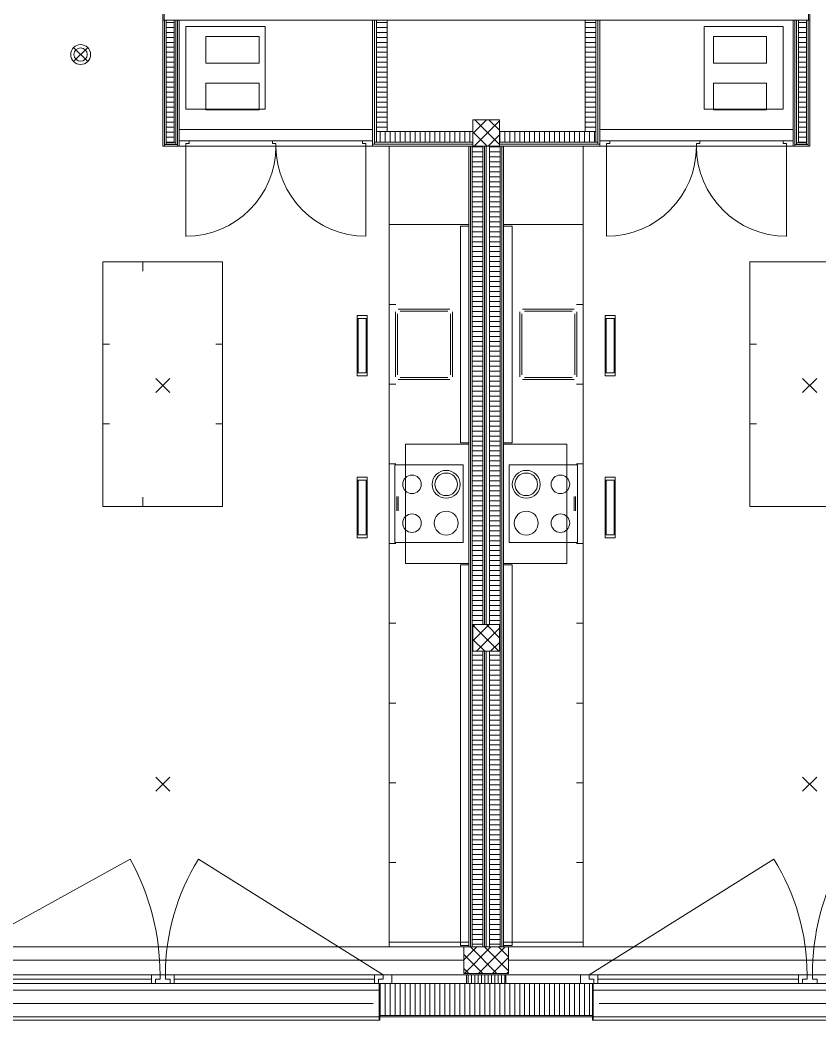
# Model space of a CAD drawing. Extents: x -5275 to 65950, y -3225 to 18875.
# Drawn here: x 31216 to 37230, y -450 to 7075 of the extents above; entities that cross this region are included whole.
import ezdxf

# ---------------------------------------------------------------- set-up
doc = ezdxf.new("R2010")
doc.units = 0
doc.header["$LTSCALE"] = 50
doc.layers.get('0').update_dxf_attribs({"lineweight": 25})
doc.layers.add('Zargen Fenster', color=7, linetype='Continuous', lineweight=25)

# ---------------------------------------------------------------- blocks, each defined once
blk = doc.blocks.new('Blockreferenz-A0MJL027FC', base_point=(34557.5, -100))
at = {"layer": 'Zargen Fenster', "color": 8, "lineweight": 13, "true_color": 0x808080}
for p, q in [((34557.5, 2.8), (34654.7, 100)), ((34560.8, -100), (34760.8, 100)), ((34805.9, -100), (34605.9, 100)), ((34666.9, -100), (34866.9, 100)), ((34892.5, -80.5), (34712, 100)), ((34892.5, 25.5), (34818, 100)), ((34699.8, -100), (34557.5, 42.3)), ((34772.9, -100), (34892.5, 19.6)), ((34593.8, -100), (34557.5, -63.7)), ((34879, -100), (34892.5, -86.5))]:
    blk.add_line(p, q, dxfattribs=at)
blk = doc.blocks.new('Blockreferenz-A0MJL033FC', base_point=(34589.4, -175))
at = {"layer": 'Zargen Fenster', "color": 8, "lineweight": 13, "true_color": 0x808080}
for p, q in [((34589.4, -175), (34589.4, -110)), ((34614.4, -175), (34614.4, -110)), ((34639.4, -175), (34639.4, -110)), ((34664.4, -175), (34664.4, -110)), ((34689.4, -175), (34689.4, -110)), ((34714.4, -175), (34714.4, -110)), ((34739.4, -175), (34739.4, -110)), ((34764.4, -175), (34764.4, -110)), ((34789.4, -175), (34789.4, -110)), ((34814.4, -175), (34814.4, -110)), ((34839.4, -175), (34839.4, -110)), ((34864.4, -175), (34864.4, -110))]:
    blk.add_line(p, q, dxfattribs=at)
blk = doc.blocks.new('Blockreferenz-A0MJL043FC', base_point=(33926.9, -415))
at = {"layer": 'Zargen Fenster', "color": 8, "lineweight": 13, "true_color": 0x808080}
for p, q in [((33926.9, -415), (33926.9, -175)), ((33964.4, -415), (33964.4, -175)), ((34001.9, -415), (34001.9, -175)), ((34039.4, -415), (34039.4, -175)), ((34076.9, -415), (34076.9, -175)), ((34114.4, -415), (34114.4, -175)), ((34151.9, -415), (34151.9, -175)), ((34189.4, -415), (34189.4, -175)), ((34226.9, -415), (34226.9, -175)), ((34264.4, -415), (34264.4, -175)), ((34301.9, -415), (34301.9, -175)), ((34339.4, -415), (34339.4, -175)), ((34376.9, -415), (34376.9, -175)), ((34414.4, -415), (34414.4, -175)), ((34451.9, -415), (34451.9, -175)), ((34489.4, -415), (34489.4, -175)), ((34526.9, -415), (34526.9, -175)), ((34564.4, -415), (34564.4, -175)), ((34601.9, -415), (34601.9, -175)), ((34639.4, -415), (34639.4, -175)), ((34676.9, -415), (34676.9, -175)), ((34714.4, -415), (34714.4, -175)), ((34751.9, -415), (34751.9, -175)), ((34789.4, -415), (34789.4, -175)), ((34826.9, -415), (34826.9, -175)), ((34864.4, -415), (34864.4, -175)), ((34901.9, -415), (34901.9, -175)), ((34939.4, -415), (34939.4, -175)), ((34976.9, -415), (34976.9, -175)), ((35014.4, -415), (35014.4, -175)), ((35051.9, -415), (35051.9, -175)), ((35089.4, -415), (35089.4, -175)), ((35126.9, -415), (35126.9, -175)), ((35164.4, -415), (35164.4, -175)), ((35201.9, -415), (35201.9, -175)), ((35239.4, -415), (35239.4, -175)), ((35276.9, -415), (35276.9, -175)), ((35314.4, -415), (35314.4, -175)), ((35351.9, -415), (35351.9, -175)), ((35389.4, -415), (35389.4, -175)), ((35426.9, -415), (35426.9, -175)), ((35464.4, -415), (35464.4, -175)), ((35501.9, -415), (35501.9, -175))]:
    blk.add_line(p, q, dxfattribs=at)
blk = doc.blocks.new('Blockreferenz-A0MJL055FC', base_point=(34625, 2325))
at = {"layer": 'Zargen Fenster', "color": 8, "lineweight": 13, "true_color": 0x808080}
for p, q in [((34625, 2509.8), (34640.2, 2525)), ((34625, 2403.7), (34746.3, 2525)), ((34820.4, 2325), (34625, 2520.4)), ((34652.3, 2325), (34825, 2497.7)), ((34825, 2426.5), (34726.5, 2525)), ((34714.4, 2325), (34625, 2414.4)), ((34758.4, 2325), (34825, 2391.6))]:
    blk.add_line(p, q, dxfattribs=at)
blk = doc.blocks.new('Blockreferenz-A0MJL057FC', base_point=(34625, 6125))
at = {"layer": 'Zargen Fenster', "color": 8, "lineweight": 13, "true_color": 0x808080}
for p, q in [((34625, 6222.1), (34727.9, 6325)), ((34825, 6138.8), (34638.8, 6325)), ((34825, 6244.9), (34744.9, 6325)), ((34634, 6125), (34825, 6316)), ((34732.7, 6125), (34625, 6232.7)), ((34740, 6125), (34825, 6210)), ((34626.7, 6125), (34625, 6126.7))]:
    blk.add_line(p, q, dxfattribs=at)
blk = doc.blocks.new('Blockreferenz-A0MJL05DFC', base_point=(34750, 2556.9))
at = {"layer": 'Zargen Fenster', "color": 8, "lineweight": 13, "true_color": 0x808080}
for p, q in [((34750, 6119.4), (34830, 6119.4)), ((34750, 6081.9), (34830, 6081.9)), ((34750, 6044.4), (34830, 6044.4)), ((34750, 6006.9), (34830, 6006.9)), ((34750, 5969.4), (34830, 5969.4)), ((34750, 5931.9), (34830, 5931.9)), ((34750, 5894.4), (34830, 5894.4)), ((34750, 5856.9), (34830, 5856.9)), ((34750, 5819.4), (34830, 5819.4)), ((34750, 5781.9), (34830, 5781.9)), ((34750, 5744.4), (34830, 5744.4)), ((34750, 5706.9), (34830, 5706.9)), ((34750, 5669.4), (34830, 5669.4)), ((34750, 5631.9), (34830, 5631.9)), ((34750, 5594.4), (34830, 5594.4)), ((34750, 5556.9), (34830, 5556.9)), ((34750, 5519.4), (34830, 5519.4)), ((34750, 5481.9), (34830, 5481.9)), ((34750, 5444.4), (34830, 5444.4)), ((34750, 5406.9), (34830, 5406.9)), ((34750, 5369.4), (34830, 5369.4)), ((34750, 5331.9), (34830, 5331.9)), ((34750, 5294.4), (34830, 5294.4)), ((34750, 5256.9), (34830, 5256.9)), ((34750, 5219.4), (34830, 5219.4)), ((34750, 5181.9), (34830, 5181.9)), ((34750, 5144.4), (34830, 5144.4)), ((34750, 5106.9), (34830, 5106.9)), ((34750, 5069.4), (34830, 5069.4)), ((34750, 5031.9), (34830, 5031.9)), ((34750, 4994.4), (34830, 4994.4)), ((34750, 4956.9), (34830, 4956.9)), ((34750, 4919.4), (34830, 4919.4)), ((34750, 4881.9), (34830, 4881.9)), ((34750, 4844.4), (34830, 4844.4)), ((34750, 4806.9), (34830, 4806.9)), ((34750, 4769.4), (34830, 4769.4)), ((34750, 4731.9), (34830, 4731.9)), ((34750, 4694.4), (34830, 4694.4)), ((34750, 4656.9), (34830, 4656.9)), ((34750, 4619.4), (34830, 4619.4)), ((34750, 4581.9), (34830, 4581.9)), ((34750, 4544.4), (34830, 4544.4)), ((34750, 4506.9), (34830, 4506.9)), ((34750, 4469.4), (34830, 4469.4)), ((34750, 4431.9), (34830, 4431.9)), ((34750, 4394.4), (34830, 4394.4)), ((34750, 4356.9), (34830, 4356.9)), ((34750, 4319.4), (34830, 4319.4)), ((34750, 4281.9), (34830, 4281.9)), ((34750, 4244.4), (34830, 4244.4)), ((34750, 4206.9), (34830, 4206.9)), ((34750, 4169.4), (34830, 4169.4)), ((34750, 4131.9), (34830, 4131.9)), ((34750, 4094.4), (34830, 4094.4)), ((34750, 4056.9), (34830, 4056.9)), ((34750, 4019.4), (34830, 4019.4)), ((34750, 3981.9), (34830, 3981.9)), ((34750, 3944.4), (34830, 3944.4)), ((34750, 3906.9), (34830, 3906.9)), ((34750, 3869.4), (34830, 3869.4)), ((34750, 3831.9), (34830, 3831.9)), ((34750, 3794.4), (34830, 3794.4)), ((34750, 3756.9), (34830, 3756.9)), ((34750, 3719.4), (34830, 3719.4)), ((34750, 3681.9), (34830, 3681.9)), ((34750, 3644.4), (34830, 3644.4)), ((34750, 3606.9), (34830, 3606.9)), ((34750, 3569.4), (34830, 3569.4)), ((34750, 3531.9), (34830, 3531.9)), ((34750, 3494.4), (34830, 3494.4)), ((34750, 3456.9), (34830, 3456.9)), ((34750, 3419.4), (34830, 3419.4)), ((34750, 3381.9), (34830, 3381.9)), ((34750, 3344.4), (34830, 3344.4)), ((34750, 3306.9), (34830, 3306.9)), ((34750, 3269.4), (34830, 3269.4)), ((34750, 3231.9), (34830, 3231.9)), ((34750, 3194.4), (34830, 3194.4)), ((34750, 3156.9), (34830, 3156.9)), ((34750, 3119.4), (34830, 3119.4)), ((34750, 3081.9), (34830, 3081.9)), ((34750, 3044.4), (34830, 3044.4)), ((34750, 3006.9), (34830, 3006.9)), ((34750, 2969.4), (34830, 2969.4)), ((34750, 2931.9), (34830, 2931.9)), ((34750, 2894.4), (34830, 2894.4)), ((34750, 2856.9), (34830, 2856.9)), ((34750, 2819.4), (34830, 2819.4)), ((34750, 2781.9), (34830, 2781.9)), ((34750, 2744.4), (34830, 2744.4)), ((34750, 2706.9), (34830, 2706.9)), ((34750, 2669.4), (34830, 2669.4)), ((34750, 2631.9), (34830, 2631.9)), ((34750, 2594.4), (34830, 2594.4)), ((34750, 2556.9), (34830, 2556.9))]:
    blk.add_line(p, q, dxfattribs=at)
blk = doc.blocks.new('Blockreferenz-A0MJL05FFC', base_point=(34620, 2556.9))
at = {"layer": 'Zargen Fenster', "color": 8, "lineweight": 13, "true_color": 0x808080}
for p, q in [((34620, 6119.4), (34700, 6119.4)), ((34620, 6081.9), (34700, 6081.9)), ((34620, 6044.4), (34700, 6044.4)), ((34620, 6006.9), (34700, 6006.9)), ((34620, 5969.4), (34700, 5969.4)), ((34620, 5931.9), (34700, 5931.9)), ((34620, 5894.4), (34700, 5894.4)), ((34620, 5856.9), (34700, 5856.9)), ((34620, 5819.4), (34700, 5819.4)), ((34620, 5781.9), (34700, 5781.9)), ((34620, 5744.4), (34700, 5744.4)), ((34620, 5706.9), (34700, 5706.9)), ((34620, 5669.4), (34700, 5669.4)), ((34620, 5631.9), (34700, 5631.9)), ((34620, 5594.4), (34700, 5594.4)), ((34620, 5556.9), (34700, 5556.9)), ((34620, 5519.4), (34700, 5519.4)), ((34620, 5481.9), (34700, 5481.9)), ((34620, 5444.4), (34700, 5444.4)), ((34620, 5406.9), (34700, 5406.9)), ((34620, 5369.4), (34700, 5369.4)), ((34620, 5331.9), (34700, 5331.9)), ((34620, 5294.4), (34700, 5294.4)), ((34620, 5256.9), (34700, 5256.9)), ((34620, 5219.4), (34700, 5219.4)), ((34620, 5181.9), (34700, 5181.9)), ((34620, 5144.4), (34700, 5144.4)), ((34620, 5106.9), (34700, 5106.9)), ((34620, 5069.4), (34700, 5069.4)), ((34620, 5031.9), (34700, 5031.9)), ((34620, 4994.4), (34700, 4994.4)), ((34620, 4956.9), (34700, 4956.9)), ((34620, 4919.4), (34700, 4919.4)), ((34620, 4881.9), (34700, 4881.9)), ((34620, 4844.4), (34700, 4844.4)), ((34620, 4806.9), (34700, 4806.9)), ((34620, 4769.4), (34700, 4769.4)), ((34620, 4731.9), (34700, 4731.9)), ((34620, 4694.4), (34700, 4694.4)), ((34620, 4656.9), (34700, 4656.9)), ((34620, 4619.4), (34700, 4619.4)), ((34620, 4581.9), (34700, 4581.9)), ((34620, 4544.4), (34700, 4544.4)), ((34620, 4506.9), (34700, 4506.9)), ((34620, 4469.4), (34700, 4469.4)), ((34620, 4431.9), (34700, 4431.9)), ((34620, 4394.4), (34700, 4394.4)), ((34620, 4356.9), (34700, 4356.9)), ((34620, 4319.4), (34700, 4319.4)), ((34620, 4281.9), (34700, 4281.9)), ((34620, 4244.4), (34700, 4244.4)), ((34620, 4206.9), (34700, 4206.9)), ((34620, 4169.4), (34700, 4169.4)), ((34620, 4131.9), (34700, 4131.9)), ((34620, 4094.4), (34700, 4094.4)), ((34620, 4056.9), (34700, 4056.9)), ((34620, 4019.4), (34700, 4019.4)), ((34620, 3981.9), (34700, 3981.9)), ((34620, 3944.4), (34700, 3944.4)), ((34620, 3906.9), (34700, 3906.9)), ((34620, 3869.4), (34700, 3869.4)), ((34620, 3831.9), (34700, 3831.9)), ((34620, 3794.4), (34700, 3794.4)), ((34620, 3756.9), (34700, 3756.9)), ((34620, 3719.4), (34700, 3719.4)), ((34620, 3681.9), (34700, 3681.9)), ((34620, 3644.4), (34700, 3644.4)), ((34620, 3606.9), (34700, 3606.9)), ((34620, 3569.4), (34700, 3569.4)), ((34620, 3531.9), (34700, 3531.9)), ((34620, 3494.4), (34700, 3494.4)), ((34620, 3456.9), (34700, 3456.9)), ((34620, 3419.4), (34700, 3419.4)), ((34620, 3381.9), (34700, 3381.9)), ((34620, 3344.4), (34700, 3344.4)), ((34620, 3306.9), (34700, 3306.9)), ((34620, 3269.4), (34700, 3269.4)), ((34620, 3231.9), (34700, 3231.9)), ((34620, 3194.4), (34700, 3194.4)), ((34620, 3156.9), (34700, 3156.9)), ((34620, 3119.4), (34700, 3119.4)), ((34620, 3081.9), (34700, 3081.9)), ((34620, 3044.4), (34700, 3044.4)), ((34620, 3006.9), (34700, 3006.9)), ((34620, 2969.4), (34700, 2969.4)), ((34620, 2931.9), (34700, 2931.9)), ((34620, 2894.4), (34700, 2894.4)), ((34620, 2856.9), (34700, 2856.9)), ((34620, 2819.4), (34700, 2819.4)), ((34620, 2781.9), (34700, 2781.9)), ((34620, 2744.4), (34700, 2744.4)), ((34620, 2706.9), (34700, 2706.9)), ((34620, 2669.4), (34700, 2669.4)), ((34620, 2631.9), (34700, 2631.9)), ((34620, 2594.4), (34700, 2594.4)), ((34620, 2556.9), (34700, 2556.9))]:
    blk.add_line(p, q, dxfattribs=at)
blk = doc.blocks.new('Blockreferenz-A0MJL05HFC', base_point=(34750, 119.4))
at = {"layer": 'Zargen Fenster', "color": 8, "lineweight": 13, "true_color": 0x808080}
for p, q in [((34750, 2294.4), (34830, 2294.4)), ((34750, 2256.9), (34830, 2256.9)), ((34750, 2219.4), (34830, 2219.4)), ((34750, 2181.9), (34830, 2181.9)), ((34750, 2144.4), (34830, 2144.4)), ((34750, 2106.9), (34830, 2106.9)), ((34750, 2069.4), (34830, 2069.4)), ((34750, 2031.9), (34830, 2031.9)), ((34750, 1994.4), (34830, 1994.4)), ((34750, 1956.9), (34830, 1956.9)), ((34750, 1919.4), (34830, 1919.4)), ((34750, 1881.9), (34830, 1881.9)), ((34750, 1844.4), (34830, 1844.4)), ((34750, 1806.9), (34830, 1806.9)), ((34750, 1769.4), (34830, 1769.4)), ((34750, 1731.9), (34830, 1731.9)), ((34750, 1694.4), (34830, 1694.4)), ((34750, 1656.9), (34830, 1656.9)), ((34750, 1619.4), (34830, 1619.4)), ((34750, 1581.9), (34830, 1581.9)), ((34750, 1544.4), (34830, 1544.4)), ((34750, 1506.9), (34830, 1506.9)), ((34750, 1469.4), (34830, 1469.4)), ((34750, 1431.9), (34830, 1431.9)), ((34750, 1394.4), (34830, 1394.4)), ((34750, 1356.9), (34830, 1356.9)), ((34750, 1319.4), (34830, 1319.4)), ((34750, 1281.9), (34830, 1281.9)), ((34750, 1244.4), (34830, 1244.4)), ((34750, 1206.9), (34830, 1206.9)), ((34750, 1169.4), (34830, 1169.4)), ((34750, 1131.9), (34830, 1131.9)), ((34750, 1094.4), (34830, 1094.4)), ((34750, 1056.9), (34830, 1056.9)), ((34750, 1019.4), (34830, 1019.4)), ((34750, 981.9), (34830, 981.9)), ((34750, 944.4), (34830, 944.4)), ((34750, 906.9), (34830, 906.9)), ((34750, 869.4), (34830, 869.4)), ((34750, 831.9), (34830, 831.9)), ((34750, 794.4), (34830, 794.4)), ((34750, 756.9), (34830, 756.9)), ((34750, 719.4), (34830, 719.4)), ((34750, 681.9), (34830, 681.9)), ((34750, 644.4), (34830, 644.4)), ((34750, 606.9), (34830, 606.9)), ((34750, 569.4), (34830, 569.4)), ((34750, 531.9), (34830, 531.9)), ((34750, 494.4), (34830, 494.4)), ((34750, 456.9), (34830, 456.9)), ((34750, 419.4), (34830, 419.4)), ((34750, 381.9), (34830, 381.9)), ((34750, 344.4), (34830, 344.4)), ((34750, 306.9), (34830, 306.9)), ((34750, 269.4), (34830, 269.4)), ((34750, 231.9), (34830, 231.9)), ((34750, 194.4), (34830, 194.4)), ((34750, 156.9), (34830, 156.9)), ((34750, 119.4), (34830, 119.4))]:
    blk.add_line(p, q, dxfattribs=at)
blk = doc.blocks.new('Blockreferenz-A0MJL05JFC', base_point=(34620, 119.4))
at = {"layer": 'Zargen Fenster', "color": 8, "lineweight": 13, "true_color": 0x808080}
for p, q in [((34620, 2294.4), (34700, 2294.4)), ((34620, 2256.9), (34700, 2256.9)), ((34620, 2219.4), (34700, 2219.4)), ((34620, 2181.9), (34700, 2181.9)), ((34620, 2144.4), (34700, 2144.4)), ((34620, 2106.9), (34700, 2106.9)), ((34620, 2069.4), (34700, 2069.4)), ((34620, 2031.9), (34700, 2031.9)), ((34620, 1994.4), (34700, 1994.4)), ((34620, 1956.9), (34700, 1956.9)), ((34620, 1919.4), (34700, 1919.4)), ((34620, 1881.9), (34700, 1881.9)), ((34620, 1844.4), (34700, 1844.4)), ((34620, 1806.9), (34700, 1806.9)), ((34620, 1769.4), (34700, 1769.4)), ((34620, 1731.9), (34700, 1731.9)), ((34620, 1694.4), (34700, 1694.4)), ((34620, 1656.9), (34700, 1656.9)), ((34620, 1619.4), (34700, 1619.4)), ((34620, 1581.9), (34700, 1581.9)), ((34620, 1544.4), (34700, 1544.4)), ((34620, 1506.9), (34700, 1506.9)), ((34620, 1469.4), (34700, 1469.4)), ((34620, 1431.9), (34700, 1431.9)), ((34620, 1394.4), (34700, 1394.4)), ((34620, 1356.9), (34700, 1356.9)), ((34620, 1319.4), (34700, 1319.4)), ((34620, 1281.9), (34700, 1281.9)), ((34620, 1244.4), (34700, 1244.4)), ((34620, 1206.9), (34700, 1206.9)), ((34620, 1169.4), (34700, 1169.4)), ((34620, 1131.9), (34700, 1131.9)), ((34620, 1094.4), (34700, 1094.4)), ((34620, 1056.9), (34700, 1056.9)), ((34620, 1019.4), (34700, 1019.4)), ((34620, 981.9), (34700, 981.9)), ((34620, 944.4), (34700, 944.4)), ((34620, 906.9), (34700, 906.9)), ((34620, 869.4), (34700, 869.4)), ((34620, 831.9), (34700, 831.9)), ((34620, 794.4), (34700, 794.4)), ((34620, 756.9), (34700, 756.9)), ((34620, 719.4), (34700, 719.4)), ((34620, 681.9), (34700, 681.9)), ((34620, 644.4), (34700, 644.4)), ((34620, 606.9), (34700, 606.9)), ((34620, 569.4), (34700, 569.4)), ((34620, 531.9), (34700, 531.9)), ((34620, 494.4), (34700, 494.4)), ((34620, 456.9), (34700, 456.9)), ((34620, 419.4), (34700, 419.4)), ((34620, 381.9), (34700, 381.9)), ((34620, 344.4), (34700, 344.4)), ((34620, 306.9), (34700, 306.9)), ((34620, 269.4), (34700, 269.4)), ((34620, 231.9), (34700, 231.9)), ((34620, 194.4), (34700, 194.4)), ((34620, 156.9), (34700, 156.9)), ((34620, 119.4), (34700, 119.4))]:
    blk.add_line(p, q, dxfattribs=at)
blk = doc.blocks.new('Blockreferenz-A0MJL05PFC', base_point=(33926.9, 6155))
at = {"layer": 'Zargen Fenster', "color": 8, "lineweight": 13, "true_color": 0x808080}
for p, q in [((33926.9, 6155), (33926.9, 6235)), ((33964.4, 6155), (33964.4, 6235)), ((34001.9, 6155), (34001.9, 6235)), ((34039.4, 6155), (34039.4, 6235)), ((34076.9, 6155), (34076.9, 6235)), ((34114.4, 6155), (34114.4, 6235)), ((34151.9, 6155), (34151.9, 6235)), ((34189.4, 6155), (34189.4, 6235)), ((34226.9, 6155), (34226.9, 6235)), ((34264.4, 6155), (34264.4, 6235)), ((34301.9, 6155), (34301.9, 6235)), ((34339.4, 6155), (34339.4, 6235)), ((34376.9, 6155), (34376.9, 6235)), ((34414.4, 6155), (34414.4, 6235)), ((34451.9, 6155), (34451.9, 6235)), ((34489.4, 6155), (34489.4, 6235)), ((34526.9, 6155), (34526.9, 6235)), ((34564.4, 6155), (34564.4, 6235)), ((34601.9, 6155), (34601.9, 6235))]:
    blk.add_line(p, q, dxfattribs=at)
blk = doc.blocks.new('Blockreferenz-A0MJL05RFC', base_point=(33900, 6269.4))
at = {"layer": 'Zargen Fenster', "color": 8, "lineweight": 13, "true_color": 0x808080}
for p, q in [((33900, 7056.9), (33980, 7056.9)), ((33900, 7019.4), (33980, 7019.4)), ((33900, 6981.9), (33980, 6981.9)), ((33900, 6944.4), (33980, 6944.4)), ((33900, 6906.9), (33980, 6906.9)), ((33900, 6869.4), (33980, 6869.4)), ((33900, 6831.9), (33980, 6831.9)), ((33900, 6794.4), (33980, 6794.4)), ((33900, 6756.9), (33980, 6756.9)), ((33900, 6719.4), (33980, 6719.4)), ((33900, 6681.9), (33980, 6681.9)), ((33900, 6644.4), (33980, 6644.4)), ((33900, 6606.9), (33980, 6606.9)), ((33900, 6569.4), (33980, 6569.4)), ((33900, 6531.9), (33980, 6531.9)), ((33900, 6494.4), (33980, 6494.4)), ((33900, 6456.9), (33980, 6456.9)), ((33900, 6419.4), (33980, 6419.4)), ((33900, 6381.9), (33980, 6381.9)), ((33900, 6344.4), (33980, 6344.4)), ((33900, 6306.9), (33980, 6306.9)), ((33900, 6269.4), (33980, 6269.4))]:
    blk.add_line(p, q, dxfattribs=at)
blk = doc.blocks.new('Blockreferenz-A0MJL06DFC', base_point=(34826.9, 6155))
at = {"layer": 'Zargen Fenster', "color": 8, "lineweight": 13, "true_color": 0x808080}
for p, q in [((34826.9, 6155), (34826.9, 6235)), ((34864.4, 6155), (34864.4, 6235)), ((34901.9, 6155), (34901.9, 6235)), ((34939.4, 6155), (34939.4, 6235)), ((34976.9, 6155), (34976.9, 6235)), ((35014.4, 6155), (35014.4, 6235)), ((35051.9, 6155), (35051.9, 6235)), ((35089.4, 6155), (35089.4, 6235)), ((35126.9, 6155), (35126.9, 6235)), ((35164.4, 6155), (35164.4, 6235)), ((35201.9, 6155), (35201.9, 6235)), ((35239.4, 6155), (35239.4, 6235)), ((35276.9, 6155), (35276.9, 6235)), ((35314.4, 6155), (35314.4, 6235)), ((35351.9, 6155), (35351.9, 6235)), ((35389.4, 6155), (35389.4, 6235)), ((35426.9, 6155), (35426.9, 6235)), ((35464.4, 6155), (35464.4, 6235)), ((35501.9, 6155), (35501.9, 6235)), ((35539.4, 6155), (35539.4, 6235))]:
    blk.add_line(p, q, dxfattribs=at)
blk = doc.blocks.new('Blockreferenz-A0MJL06FFC', base_point=(35470, 6269.4))
at = {"layer": 'Zargen Fenster', "color": 8, "lineweight": 13, "true_color": 0x808080}
for p, q in [((35470, 7056.9), (35550, 7056.9)), ((35470, 7019.4), (35550, 7019.4)), ((35470, 6981.9), (35550, 6981.9)), ((35470, 6944.4), (35550, 6944.4)), ((35470, 6906.9), (35550, 6906.9)), ((35470, 6869.4), (35550, 6869.4)), ((35470, 6831.9), (35550, 6831.9)), ((35470, 6794.4), (35550, 6794.4)), ((35470, 6756.9), (35550, 6756.9)), ((35470, 6719.4), (35550, 6719.4)), ((35470, 6681.9), (35550, 6681.9)), ((35470, 6644.4), (35550, 6644.4)), ((35470, 6606.9), (35550, 6606.9)), ((35470, 6569.4), (35550, 6569.4)), ((35470, 6531.9), (35550, 6531.9)), ((35470, 6494.4), (35550, 6494.4)), ((35470, 6456.9), (35550, 6456.9)), ((35470, 6419.4), (35550, 6419.4)), ((35470, 6381.9), (35550, 6381.9)), ((35470, 6344.4), (35550, 6344.4)), ((35470, 6306.9), (35550, 6306.9)), ((35470, 6269.4), (35550, 6269.4))]:
    blk.add_line(p, q, dxfattribs=at)
blk = doc.blocks.new('Blockreferenz-A0MJL07VFC', base_point=(37075, 6156.9))
at = {"layer": 'Zargen Fenster', "color": 8, "lineweight": 13, "true_color": 0x808080}
for p, q in [((37075, 7056.9), (37135, 7056.9)), ((37075, 7019.4), (37135, 7019.4)), ((37075, 6981.9), (37135, 6981.9)), ((37075, 6944.4), (37135, 6944.4)), ((37075, 6906.9), (37135, 6906.9)), ((37075, 6869.4), (37135, 6869.4)), ((37075, 6831.9), (37135, 6831.9)), ((37075, 6794.4), (37135, 6794.4)), ((37075, 6756.9), (37135, 6756.9)), ((37075, 6719.4), (37135, 6719.4)), ((37075, 6681.9), (37135, 6681.9)), ((37075, 6644.4), (37135, 6644.4)), ((37075, 6606.9), (37135, 6606.9)), ((37075, 6569.4), (37135, 6569.4)), ((37075, 6531.9), (37135, 6531.9)), ((37075, 6494.4), (37135, 6494.4)), ((37075, 6456.9), (37135, 6456.9)), ((37075, 6419.4), (37135, 6419.4)), ((37075, 6381.9), (37135, 6381.9)), ((37075, 6344.4), (37135, 6344.4)), ((37075, 6306.9), (37135, 6306.9)), ((37075, 6269.4), (37135, 6269.4)), ((37075, 6231.9), (37135, 6231.9)), ((37075, 6194.4), (37135, 6194.4)), ((37075, 6156.9), (37135, 6156.9))]:
    blk.add_line(p, q, dxfattribs=at)
blk = doc.blocks.new('Blockreferenz-A0MJL0HLFC', base_point=(37075, 6156.9))
at = {"layer": 'Zargen Fenster', "color": 8, "lineweight": 13, "true_color": 0x808080}
for p, q in [((37075, 7056.9), (37135, 7056.9)), ((37075, 7019.4), (37135, 7019.4)), ((37075, 6981.9), (37135, 6981.9)), ((37075, 6944.4), (37135, 6944.4)), ((37075, 6906.9), (37135, 6906.9)), ((37075, 6869.4), (37135, 6869.4)), ((37075, 6831.9), (37135, 6831.9)), ((37075, 6794.4), (37135, 6794.4)), ((37075, 6756.9), (37135, 6756.9)), ((37075, 6719.4), (37135, 6719.4)), ((37075, 6681.9), (37135, 6681.9)), ((37075, 6644.4), (37135, 6644.4)), ((37075, 6606.9), (37135, 6606.9)), ((37075, 6569.4), (37135, 6569.4)), ((37075, 6531.9), (37135, 6531.9)), ((37075, 6494.4), (37135, 6494.4)), ((37075, 6456.9), (37135, 6456.9)), ((37075, 6419.4), (37135, 6419.4)), ((37075, 6381.9), (37135, 6381.9)), ((37075, 6344.4), (37135, 6344.4)), ((37075, 6306.9), (37135, 6306.9)), ((37075, 6269.4), (37135, 6269.4)), ((37075, 6231.9), (37135, 6231.9)), ((37075, 6194.4), (37135, 6194.4)), ((37075, 6156.9), (37135, 6156.9))]:
    blk.add_line(p, q, dxfattribs=at)
blk = doc.blocks.new('Blockreferenz-A0MJL0HNFC', base_point=(32315, 6156.9))
at = {"layer": 'Zargen Fenster', "color": 8, "lineweight": 13, "true_color": 0x808080}
for p, q in [((32315, 7056.9), (32375, 7056.9)), ((32315, 7019.4), (32375, 7019.4)), ((32315, 6981.9), (32375, 6981.9)), ((32315, 6944.4), (32375, 6944.4)), ((32315, 6906.9), (32375, 6906.9)), ((32315, 6869.4), (32375, 6869.4)), ((32315, 6831.9), (32375, 6831.9)), ((32315, 6794.4), (32375, 6794.4)), ((32315, 6756.9), (32375, 6756.9)), ((32315, 6719.4), (32375, 6719.4)), ((32315, 6681.9), (32375, 6681.9)), ((32315, 6644.4), (32375, 6644.4)), ((32315, 6606.9), (32375, 6606.9)), ((32315, 6569.4), (32375, 6569.4)), ((32315, 6531.9), (32375, 6531.9)), ((32315, 6494.4), (32375, 6494.4)), ((32315, 6456.9), (32375, 6456.9)), ((32315, 6419.4), (32375, 6419.4)), ((32315, 6381.9), (32375, 6381.9)), ((32315, 6344.4), (32375, 6344.4)), ((32315, 6306.9), (32375, 6306.9)), ((32315, 6269.4), (32375, 6269.4)), ((32315, 6231.9), (32375, 6231.9)), ((32315, 6194.4), (32375, 6194.4)), ((32315, 6156.9), (32375, 6156.9))]:
    blk.add_line(p, q, dxfattribs=at)

msp = doc.modelspace()

# ---------------------------------------------------------------- hatches: boundary and pattern name
at = {"layer": 'Zargen Fenster', "linetype": 'Continuous', "lineweight": 13, "true_color": 0x808080}
for points in [[(33925, -175), (33920, -175), (33920, -450), (33925, -450)], [(35525, -175), (35525, -450), (35530, -450), (35530, -175)]]:
    msp.add_hatch(color=8, dxfattribs=at).paths.add_polyline_path(points, flags=0)

# ---------------------------------------------------------------- linework, layer by layer
at = {"layer": 'Zargen Fenster', "color": 8, "linetype": 'Continuous', "lineweight": 13, "true_color": 0x808080}
for p, q in [((32290, 7325), (32290, 6125)), ((32300, 7325), (32300, 7075)), ((37150, 7075), (37150, 7325)), ((37160, 7325), (37160, 6125)), ((37160, 7075), (32290, 7075)), ((32302.5, 7075), (32302.5, 6125)), ((32315, 7075), (32315, 6137.5)), ((32375, 7075), (32375, 6150)), ((32390, 6137.5), (32390, 7075)), ((32402.5, 6125), (32402.5, 7075)), ((32415, 7075), (32415, 6125)), ((33870, 6125), (33870, 7075)), ((33885, 6140), (33885, 7075)), ((33900, 6155), (33900, 7075)), ((33980, 6235), (33980, 7075)), ((35470, 6235), (35470, 7075)), ((35550, 7075), (35550, 6155)), ((35565, 7075), (35565, 6140)), ((35580, 6125), (35580, 7075)), ((37035, 6125), (37035, 7075)), ((37047.5, 7075), (37047.5, 6125)), ((37060, 7075), (37060, 6137.5)), ((37075, 6150), (37075, 7075)), ((37135, 6137.5), (37135, 7075)), ((37147.5, 6125), (37147.5, 7075)), ((32465.1, 7025), (33060.1, 7025)), ((32465.1, 6403), (32465.1, 7025)), ((33060.1, 7025), (33060.1, 6403)), ((36364.9, 7025), (36959.9, 7025)), ((36364.9, 6403), (36364.9, 7025)), ((36959.9, 7025), (36959.9, 6403)), ((32615, 6950), (32615, 6750)), ((33015, 6950), (32615, 6950)), ((33015, 6750), (33015, 6950)), ((36435, 6750), (36435, 6950)), ((36435, 6950), (36835, 6950)), ((36835, 6950), (36835, 6750)), ((31725.3, 6762), (31619.2, 6868)), ((31619.2, 6762), (31725.3, 6868)), ((32615, 6750), (33015, 6750)), ((36835, 6750), (36435, 6750)), ((32615, 6600), (32615, 6400)), ((33015, 6600), (32615, 6600)), ((33015, 6400), (33015, 6600)), ((36435, 6400), (36435, 6600)), ((36435, 6600), (36835, 6600)), ((36835, 6600), (36835, 6400)), ((33060.1, 6403), (32465.1, 6403)), ((32615, 6400), (33015, 6400)), ((36959.9, 6403), (36364.9, 6403)), ((36835, 6400), (36435, 6400)), ((34625, 6125), (34625, 6325)), ((34625, 6325), (34825, 6325)), ((34825, 6325), (34825, 6125)), ((32415, 6250), (33870, 6250)), ((37035, 6250), (35580, 6250)), ((34625, 6235), (33900, 6235)), ((34825, 6235), (35550, 6235)), ((32290, 6125), (37160, 6125)), ((32402.5, 6137.5), (32302.5, 6137.5)), ((32390, 6150), (32315, 6150)), ((32415, 6165), (33870, 6165)), ((32465, 6145), (32490, 6145)), ((32465, 6145), (32465, 5446.6)), ((32490, 6145), (32490, 6165)), ((33117.5, 6145), (33117.5, 6165)), ((33142.5, 6145), (33117.5, 6145)), ((33142.5, 6125), (33142.5, 6145)), ((33795, 6145), (33795, 6165)), ((33820, 6145), (33795, 6145)), ((33820, 6145), (33820, 5447.5)), ((34625, 6140), (33870, 6140)), ((34625, 6155), (33885, 6155)), ((34595, 100), (34595, 6125)), ((34607.5, 6125), (34607.5, 100)), ((34620, 6125), (34620, 100)), ((34700, 6125), (34700, 2525)), ((34712.5, 6125), (34712.5, 2525)), ((34725, 2525), (34725, 6125)), ((34750, 2525), (34750, 6125)), ((35565, 6155), (34825, 6155)), ((35580, 6140), (34825, 6140)), ((34830, 100), (34830, 6125)), ((34842.5, 100), (34842.5, 6125)), ((34855, 6125), (34855, 100)), ((37035, 6165), (35580, 6165)), ((35655, 6145), (35630, 6145)), ((35630, 6145), (35630, 5447.5)), ((35655, 6165), (35655, 6145)), ((36307.5, 6145), (36307.5, 6125)), ((36332.5, 6145), (36307.5, 6145)), ((36332.5, 6165), (36332.5, 6145)), ((36960, 6165), (36960, 6145)), ((36960, 6145), (36985, 6145)), ((36985, 6145), (36985, 5446.6)), ((37147.5, 6137.5), (37047.5, 6137.5)), ((37135, 6150), (37060, 6150)), ((34530.3, 5524.6), (34595.3, 5524.6)), ((34530.3, 3894), (34530.3, 5524.6)), ((34919.7, 5524.6), (34854.7, 5524.6)), ((34919.7, 3894), (34919.7, 5524.6)), ((32140, 5255), (32140, 5185)), ((33995, 4935), (34045, 4935)), ((34062, 4900), (34452, 4900)), ((35388, 4900), (34998, 4900)), ((35455, 4935), (35405, 4935)), ((33753.4, 4852.5), (33753.4, 4397.5)), ((33829.4, 4852.5), (33753.4, 4852.5)), ((33761.9, 4830), (33761.9, 4420)), ((33820.9, 4830), (33761.9, 4830)), ((33820.9, 4420), (33820.9, 4830)), ((33829.4, 4397.5), (33829.4, 4852.5)), ((34042, 4390), (34042, 4880)), ((34057, 4865), (34057, 4405)), ((34437, 4885), (34077, 4885)), ((34457, 4405), (34457, 4865)), ((34472, 4880), (34472, 4390)), ((34978, 4880), (34978, 4390)), ((34993, 4405), (34993, 4865)), ((35013, 4885), (35373, 4885)), ((35393, 4865), (35393, 4405)), ((35408, 4390), (35408, 4880)), ((35696.6, 4852.5), (35620.6, 4852.5)), ((35620.6, 4852.5), (35620.6, 4397.5)), ((35688.1, 4830), (35629.1, 4830)), ((35629.1, 4830), (35629.1, 4420)), ((35688.1, 4420), (35688.1, 4830)), ((35696.6, 4397.5), (35696.6, 4852.5)), ((31840, 4635), (31890, 4635)), ((32740, 4635), (32690, 4635)), ((36710, 4635), (36760, 4635)), ((32343, 4272), (32237, 4378)), ((32237, 4272), (32343, 4378)), ((33753.4, 4397.5), (33829.4, 4397.5)), ((33761.9, 4420), (33820.9, 4420)), ((34452, 4370), (34062, 4370)), ((34077, 4385), (34437, 4385)), ((34998, 4370), (35388, 4370)), ((35373, 4385), (35013, 4385)), ((35620.6, 4397.5), (35696.6, 4397.5)), ((35629.1, 4420), (35688.1, 4420)), ((37107, 4272), (37213, 4378)), ((37213, 4272), (37107, 4378)), ((33995, 4335), (34045, 4335)), ((35455, 4335), (35405, 4335)), ((31840, 4035), (31890, 4035)), ((32740, 4035), (32690, 4035)), ((36710, 4035), (36760, 4035)), ((34118, 3884), (34118, 2986)), ((34595, 3884), (34118, 3884)), ((34530.3, 3894), (34595.3, 3894)), ((34919.7, 3894), (34854.7, 3894)), ((34855, 3884), (35332, 3884)), ((35332, 3884), (35332, 2986)), ((33995, 3735), (34045, 3735)), ((34038, 3727), (34038, 3143)), ((34552, 3727), (34038, 3727)), ((34552, 3727), (34552, 3143)), ((34898, 3727), (34898, 3143)), ((34898, 3727), (35412, 3727)), ((35455, 3735), (35405, 3735)), ((35412, 3727), (35412, 3143)), ((33753.4, 3634.5), (33753.4, 3179.5)), ((33829.4, 3634.5), (33753.4, 3634.5)), ((33829.4, 3179.5), (33829.4, 3634.5)), ((35696.6, 3634.5), (35620.6, 3634.5)), ((35620.6, 3634.5), (35620.6, 3179.5)), ((35696.6, 3179.5), (35696.6, 3634.5)), ((33761.9, 3612), (33761.9, 3202)), ((33820.9, 3612), (33761.9, 3612)), ((33820.9, 3202), (33820.9, 3612)), ((35688.1, 3612), (35629.1, 3612)), ((35629.1, 3612), (35629.1, 3202)), ((35688.1, 3202), (35688.1, 3612)), ((32140, 3415), (32140, 3485)), ((34053, 3380.3), (34053, 3489.7)), ((34063.1, 3489.7), (34063.1, 3380.3)), ((35386.9, 3489.7), (35386.9, 3380.3)), ((35397, 3380.3), (35397, 3489.7)), ((33753.4, 3179.5), (33829.4, 3179.5)), ((33761.9, 3202), (33820.9, 3202)), ((35620.6, 3179.5), (35696.6, 3179.5)), ((35629.1, 3202), (35688.1, 3202)), ((33995, 3135), (34045, 3135)), ((34552, 3143), (34038, 3143)), ((34898, 3143), (35412, 3143)), ((35455, 3135), (35405, 3135)), ((34595, 2986), (34118, 2986)), ((34530.3, 2975.8), (34595.3, 2975.8)), ((34530.3, 110), (34530.3, 2975.8)), ((34919.7, 2975.8), (34854.7, 2975.8)), ((34855, 2986), (35332, 2986)), ((34919.7, 110), (34919.7, 2975.8)), ((33995, 2535), (34045, 2535)), ((34830, 2525), (34620, 2525)), ((34625, 2325), (34625, 2525)), ((34825, 2525), (34825, 2325)), ((35455, 2535), (35405, 2535)), ((34830, 2325), (34620, 2325)), ((34700, 2325), (34700, 100)), ((34712.5, 2325), (34712.5, 100)), ((34725, 100), (34725, 2325)), ((34750, 100), (34750, 2325)), ((33995, 1935), (34045, 1935)), ((35455, 1935), (35405, 1935)), ((32343, 1272), (32237, 1378)), ((32237, 1272), (32343, 1378)), ((37107, 1272), (37213, 1378)), ((37213, 1272), (37107, 1378)), ((33995, 1335), (34045, 1335)), ((35455, 1335), (35405, 1335)), ((32045.8, 760), (30470, -110)), ((32559.8, 760), (33950, -110)), ((36890.2, 760), (35500, -110)), ((33995, 735), (34045, 735)), ((35455, 735), (35405, 735)), ((39225, 100), (30225, 100)), ((33995, 135), (34595, 135)), ((34530.3, 110), (34595.3, 110)), ((34557.5, -100), (34557.5, 100)), ((34919.7, 110), (34854.7, 110)), ((35455, 135), (34855, 135)), ((34892.5, 100), (34892.5, -100)), ((30425, 0), (34557.5, 0)), ((39025, 0), (34892.5, 0)), ((39300, -110), (30150, -110)), ((32205, -142.5), (30535, -142.5)), ((32205, -175), (32205, -110)), ((32235, -142.5), (32235, -175)), ((32270, -142.5), (32235, -142.5)), ((32270, -110), (32270, -142.5)), ((32310, -110), (32310, -142.5)), ((32310, -142.5), (32345, -142.5)), ((32345, -142.5), (32345, -175)), ((32375, -175), (32375, -110)), ((32375, -142.5), (33885, -142.5)), ((33885, -110), (33885, -175)), ((33915, -142.5), (33915, -175)), ((33950, -142.5), (33915, -142.5)), ((33950, -110), (33950, -142.5)), ((34015, -175), (34015, -110)), ((34892.5, -100), (34557.5, -100)), ((34577.5, -110), (34577.5, -175)), ((34872.5, -110), (34872.5, -175)), ((35435, -175), (35435, -110)), ((35500, -110), (35500, -142.5)), ((35500, -142.5), (35535, -142.5)), ((35535, -142.5), (35535, -175)), ((35565, -110), (35565, -175)), ((37075, -142.5), (35565, -142.5)), ((37075, -175), (37075, -110)), ((37105, -142.5), (37105, -175)), ((37140, -142.5), (37105, -142.5)), ((37140, -110), (37140, -142.5)), ((37180, -110), (37180, -142.5)), ((37180, -142.5), (37215, -142.5)), ((37215, -142.5), (37215, -175)), ((65950, -175), (-5025, -175)), ((33925, -225), (23925, -225)), ((33920, -175), (33920, -450)), ((33925, -450), (33925, -175)), ((35525, -450), (35525, -175)), ((35525, -225), (46025, -225)), ((35530, -175), (35530, -450)), ((33875, -325), (30175, -325)), ((35575, -325), (39275, -325)), ((65950, -425), (-5275, -425)), ((23925, -450), (33925, -450)), ((33925, -415), (35525, -415)), ((46025, -450), (35525, -450))]:
    msp.add_line(p, q, dxfattribs=at)
for points in [[(33995, 5535), (34595, 5535), (34595, 6125), (33995, 6125)], [(35455, 5535), (34855, 5535), (34855, 6125), (35455, 6125)], [(34595, 100), (34595, 5535), (33995, 5535), (33995, 100)], [(34855, 100), (34855, 5535), (35455, 5535), (35455, 100)], [(31840, 3415), (32740, 3415), (32740, 5255), (31840, 5255)], [(37610, 3415), (36710, 3415), (36710, 5255), (37610, 5255)]]:
    msp.add_lwpolyline(points, close=True, dxfattribs=at)
for centre, radius in [((31672.2, 6815), 75), ((31672.2, 6815), 50), ((34166.5, 3581), 70), ((34423.5, 3581), 105), ((34423.5, 3581), 85), ((35026.5, 3581), 105), ((35026.5, 3581), 85), ((35283.5, 3581), 70), ((34166.5, 3289), 70), ((34423.5, 3289), 90), ((35026.5, 3289), 90), ((35283.5, 3289), 70)]:
    msp.add_circle(centre, radius, dxfattribs=at)
for centre, radius, start, end in [((32465, 6125), 677.5, 270, 0), ((33820, 6125), 677.5, 180, 270), ((35630, 6125), 677.5, 270, 0), ((36985, 6125), 677.5, 180, 270), ((30470, -110), 1800, 0, 28.90334), ((33950, -110), 1640, 147.96158, 180), ((35500, -110), 1640, 0, 32.03842), ((38980, -110), 1800, 151.09666, 180)]:
    msp.add_arc(centre, radius, start, end, dxfattribs=at)

# ---------------------------------------------------------------- block references
for name, p in [('Blockreferenz-A0MJL0HNFC', (32315, 6156.9)), ('Blockreferenz-A0MJL05RFC', (33900, 6269.4)), ('Blockreferenz-A0MJL06FFC', (35470, 6269.4)), ('Blockreferenz-A0MJL07VFC', (37075, 6156.9)), ('Blockreferenz-A0MJL0HLFC', (37075, 6156.9)), ('Blockreferenz-A0MJL057FC', (34625, 6125)), ('Blockreferenz-A0MJL05PFC', (33926.9, 6155)), ('Blockreferenz-A0MJL06DFC', (34826.9, 6155)), ('Blockreferenz-A0MJL05FFC', (34620, 2556.9)), ('Blockreferenz-A0MJL05DFC', (34750, 2556.9)), ('Blockreferenz-A0MJL055FC', (34625, 2325)), ('Blockreferenz-A0MJL05JFC', (34620, 119.4)), ('Blockreferenz-A0MJL05HFC', (34750, 119.4)), ('Blockreferenz-A0MJL027FC', (34557.5, -100)), ('Blockreferenz-A0MJL033FC', (34589.4, -175)), ('Blockreferenz-A0MJL043FC', (33926.9, -415))]:
    msp.add_blockref(name, p)

doc.saveas('drawing.dxf')
